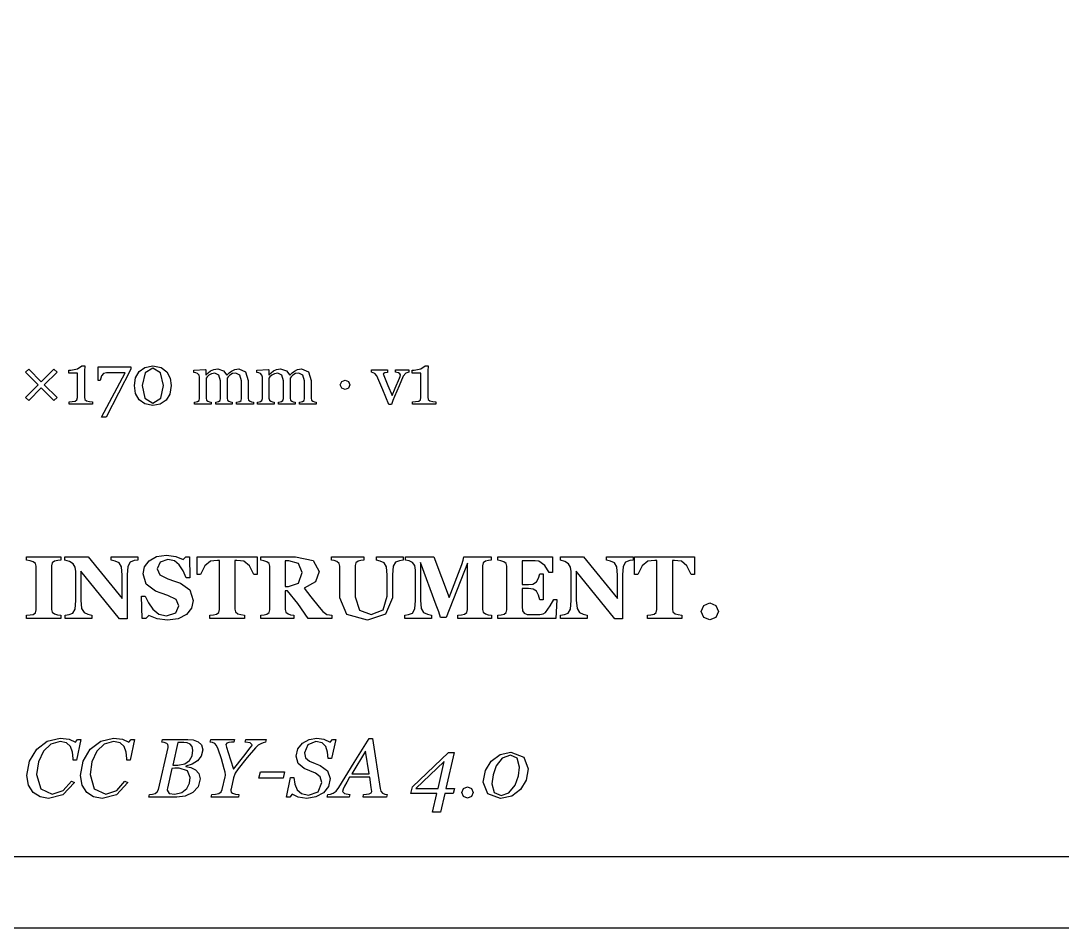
# Model space of a CAD drawing. Extents: x 0 to 118, y 2 to 170.
# Drawn here: x 74.77 to 96.63, y 1.5 to 20.55 of the extents above; entities that cross this region are included whole.
import ezdxf

# ---------------------------------------------------------------- set-up
doc = ezdxf.new("R2010")
doc.units = 0

msp = doc.modelspace()

# ---------------------------------------------------------------- linework, layer by layer
at = {"layer": 'Layer 1', "color": 7}
for points in [[(1.5, 168.5), (118.5, 168.5), (118.5, 1.5), (1.5, 1.5), (1.5, 168.5)], [(3, 167), (117, 167), (117, 3), (3, 3), (3, 167)], [(75.526978, 12.645752), (75.461793, 12.580567), (75.197388, 12.846435), (74.93225, 12.579835), (74.867798, 12.64502), (75.1344, 12.910157), (74.867798, 13.17456), (74.932983, 13.239012), (75.197388, 12.973877), (75.462525, 13.239745), (75.526978, 13.175293), (75.260375, 12.910158), (75.526978, 12.645752)], [(76.272582, 12.5), (75.77893, 12.5), (75.77893, 12.552002), (75.847045, 12.557852), (75.9115, 12.568103), (75.945923, 12.591528), (75.958373, 12.641333), (75.958373, 13.155493), (75.775998, 13.155493), (75.775998, 13.217015), (75.816283, 13.217015), (75.95764, 13.246313), (76.047728, 13.3093), (76.108518, 13.3093), (76.104118, 13.197973), (76.101867, 13.083715), (76.101867, 12.64939), (76.112842, 12.603248), (76.145803, 12.57395), (76.208057, 12.5593), (76.27251, 12.551975), (76.272582, 12.5)], [(77.078248, 13.238282), (76.55603, 12.232665), (76.464478, 12.232665), (76.955933, 13.162843), (76.66809, 13.162843), (76.568483, 13.161343), (76.502562, 13.147418), (76.461547, 13.098345), (76.434447, 12.998738), (76.38977, 12.998738), (76.38977, 13.285845), (77.078247, 13.285845), (77.078248, 13.238282)], [(77.830445, 13.184082), (77.900025, 13.051513), (77.92345, 12.89331), (77.894885, 12.7146), (77.816515, 12.584228), (77.694935, 12.503663), (77.538195, 12.476563), (77.369737, 12.508058), (77.249623, 12.594483), (77.177113, 12.727783), (77.153688, 12.89331), (77.176388, 13.05371), (77.248897, 13.18628), (77.369745, 13.276368), (77.538935, 13.309325), (77.711055, 13.275635), (77.83044, 13.184083), (77.830445, 13.184082)], [(77.761597, 12.89331), (77.701538, 13.163575), (77.539672, 13.259522), (77.37561, 13.163575), (77.315552, 12.89331), (77.37268, 12.62671), (77.538207, 12.526367), (77.703735, 12.62671), (77.761597, 12.89331), (77.761597, 12.89331)], [(79.650513, 12.5), (79.298218, 12.5), (79.298218, 12.54834), (79.33191, 12.551265), (79.36267, 12.557115), (79.3927, 12.579815), (79.40295, 12.623028), (79.40295, 12.99583), (79.367793, 13.113018), (79.281368, 13.154765), (79.213985, 13.14379), (79.156123, 13.113028), (79.120235, 13.07787), (79.098985, 13.04711), (79.098985, 12.63036), (79.10776, 12.58788), (79.13779, 12.56298), (79.16782, 12.55273), (79.203708, 12.54833), (79.203708, 12.5), (78.858738, 12.5), (78.858738, 12.54834), (78.890963, 12.551265), (78.92026, 12.557115), (78.95029, 12.579815), (78.96054, 12.623028), (78.96054, 12.99583), (78.925382, 13.113018), (78.838957, 13.154765), (78.771575, 13.14304), (78.713712, 13.112278), (78.677825, 13.075655), (78.65585, 13.045628), (78.65585, 12.631808), (78.6661, 12.59006), (78.696862, 12.564425), (78.728355, 12.55345), (78.764245, 12.548325), (78.764245, 12.5), (78.413415, 12.5), (78.413415, 12.54834), (78.447837, 12.551265), (78.479332, 12.557115), (78.509362, 12.579815), (78.519612, 12.623028), (78.519612, 13.072002), (78.508637, 13.11375), (78.47934, 13.145975), (78.444917, 13.1599), (78.402435, 13.167225), (78.402435, 13.214833), (78.644135, 13.230933), (78.654385, 13.220683), (78.654385, 13.117413), (78.65951, 13.117413), (78.704187, 13.160625), (78.75326, 13.200907), (78.816982, 13.230205), (78.900477, 13.24193), (79.021327, 13.203845), (79.093837, 13.113025), (79.13998, 13.157703), (79.193447, 13.19945), (79.258632, 13.230213), (79.34286, 13.241938), (79.48788, 13.18188), (79.541347, 12.99731), (79.541347, 12.630365), (79.550122, 12.587885), (79.580152, 12.562985), (79.613112, 12.552735), (79.650465, 12.548335), (79.650513, 12.5)], [(80.971803, 12.5), (80.619508, 12.5), (80.619508, 12.54834), (80.653198, 12.551265), (80.68396, 12.557115), (80.71399, 12.579815), (80.72424, 12.623028), (80.72424, 12.99583), (80.689085, 13.113018), (80.602657, 13.154765), (80.535275, 13.14379), (80.477415, 13.113028), (80.441525, 13.07787), (80.420275, 13.04711), (80.420275, 12.63036), (80.429075, 12.58788), (80.459105, 12.56298), (80.489132, 12.55273), (80.525022, 12.54833), (80.525022, 12.5), (80.18005, 12.5), (80.18005, 12.54834), (80.212277, 12.551265), (80.241575, 12.557115), (80.271605, 12.579815), (80.281855, 12.623028), (80.281855, 12.99583), (80.2467, 13.113018), (80.160272, 13.154765), (80.09289, 13.14304), (80.03503, 13.112278), (79.99914, 13.075655), (79.977165, 13.045628), (79.977165, 12.631808), (79.987415, 12.59006), (80.018175, 12.564425), (80.04967, 12.55345), (80.08556, 12.548325), (80.08556, 12.5), (79.734728, 12.5), (79.734728, 12.54834), (79.769153, 12.551265), (79.800648, 12.557115), (79.830675, 12.579815), (79.840925, 12.623028), (79.840925, 13.072002), (79.82995, 13.11375), (79.800655, 13.145975), (79.76623, 13.1599), (79.72375, 13.167225), (79.72375, 13.214833), (79.96545, 13.230933), (79.9757, 13.220683), (79.9757, 13.117413), (79.980825, 13.117413), (80.025503, 13.160625), (80.074575, 13.200907), (80.138295, 13.230205), (80.221793, 13.24193), (80.342643, 13.203845), (80.41515, 13.113025), (80.461293, 13.157703), (80.51476, 13.19945), (80.579945, 13.230213), (80.664175, 13.241938), (80.809195, 13.18188), (80.86266, 12.99731), (80.86266, 12.630365), (80.87146, 12.587885), (80.90149, 12.562985), (80.934448, 12.552735), (80.971803, 12.548335), (80.971803, 12.5)], [(82.911988, 13.17749), (82.849, 13.153315), (82.798462, 13.090328), (82.709108, 12.88525), (82.61316, 12.66186), (82.581665, 12.582028), (82.551635, 12.493403), (82.494507, 12.493403), (82.366332, 12.80688), (82.24475, 13.097653), (82.197142, 13.149653), (82.131957, 13.173828), (82.131957, 13.222168), (82.465942, 13.222168), (82.465942, 13.170898), (82.41101, 13.161373), (82.378052, 13.138673), (82.381727, 13.126948), (82.389052, 13.106448), (82.474015, 12.897708), (82.56337, 12.681643), (82.629287, 12.838383), (82.715712, 13.047855), (82.729637, 13.084475), (82.736238, 13.119633), (82.723788, 13.141608), (82.695222, 13.159183), (82.662265, 13.170158), (82.635897, 13.175283), (82.635897, 13.222158), (82.91202, 13.222158), (82.911988, 13.17749)], [(83.483277, 12.5), (82.989625, 12.5), (82.989625, 12.552002), (83.05774, 12.557852), (83.122193, 12.568103), (83.156615, 12.591528), (83.169065, 12.641333), (83.169065, 13.155493), (82.986693, 13.155493), (82.986693, 13.217015), (83.026975, 13.217015), (83.168333, 13.246313), (83.25842, 13.3093), (83.319213, 13.3093), (83.314813, 13.197973), (83.312563, 13.083715), (83.312563, 12.64939), (83.323538, 12.603248), (83.356498, 12.57395), (83.418753, 12.5593), (83.483208, 12.551975), (83.483277, 12.5)], [(81.676393, 12.909425), (81.646363, 12.839112), (81.57605, 12.810548), (81.505005, 12.839112), (81.475708, 12.909425), (81.505005, 12.979737), (81.57605, 13.009765), (81.646363, 12.979737), (81.676393, 12.909425), (81.676393, 12.909425)], [(75.6102, 8), (74.88968, 8), (74.88968, 8.07141), (74.962005, 8.07691), (75.02884, 8.087885), (75.074615, 8.12359), (75.08744, 8.18127), (75.08744, 9.10229), (75.07554, 9.157223), (75.02885, 9.195673), (74.963848, 9.213998), (74.88969, 9.227723), (74.88969, 9.299133), (75.61021, 9.299133), (75.61021, 9.227723), (75.541545, 9.219473), (75.471965, 9.205748), (75.424358, 9.16821), (75.412458, 9.111448), (75.412458, 8.191343), (75.424358, 8.13458), (75.471965, 8.097043), (75.535135, 8.080568), (75.61021, 8.071417), (75.6102, 8)], [(77.223358, 9.227722), (77.150115, 9.217647), (77.064058, 9.18194), (77.015533, 9.096798), (77.001808, 8.921015), (77.001808, 7.99267), (76.838845, 7.99267), (76.029518, 8.997005), (76.029518, 8.387262), (76.044168, 8.214227), (76.093605, 8.12817), (76.17234, 8.092462), (76.2584, 8.071412), (76.2584, 8), (75.699928, 8), (75.699928, 8.07141), (75.78141, 8.084235), (75.85923, 8.117195), (75.907753, 8.196845), (75.921478, 8.377205), (75.921478, 8.99244), (75.906828, 9.078497), (75.862883, 9.148995), (75.788725, 9.197517), (75.694425, 9.225897), (75.694425, 9.29914), (76.183318, 9.29914), (76.893765, 8.420235), (76.893765, 8.911872), (76.87819, 9.085822), (76.82875, 9.170967), (76.750015, 9.206672), (76.665788, 9.227722), (76.665788, 9.299132), (77.223343, 9.299132), (77.223358, 9.227722)], [(77.84958, 7.96521), (77.627105, 7.994507), (77.453155, 8.064087), (77.389985, 8), (77.312165, 8), (77.300265, 8.469665), (77.379, 8.469665), (77.44675, 8.328675), (77.541965, 8.195922), (77.666475, 8.09613), (77.828525, 8.057677), (78.018955, 8.118102), (78.085787, 8.271912), (78.029025, 8.39917), (77.855075, 8.488892), (77.713167, 8.534667), (77.592317, 8.577697), (77.39731, 8.726927), (77.33414, 8.943907), (77.367097, 9.089477), (77.46323, 9.21582), (77.617952, 9.300965), (77.82303, 9.333922), (78.025362, 9.30371), (78.173677, 9.244202), (78.229525, 9.299132), (78.309175, 9.299132), (78.3165, 8.856017), (78.237765, 8.856017), (78.172762, 9.001587), (78.094942, 9.126097), (77.991487, 9.210327), (77.85416, 9.24237), (77.69211, 9.186522), (77.629855, 9.04828), (77.68387, 8.92102), (77.85416, 8.834045), (77.992402, 8.78827), (78.11783, 8.744322), (78.319247, 8.602417), (78.388827, 8.379027), (78.34946, 8.216065), (78.243257, 8.085145), (78.073885, 7.996337), (77.849583, 7.96521), (77.84958, 7.96521)], [(79.729157, 8.92743), (79.65866, 8.92743), (79.567107, 9.105957), (79.451752, 9.208495), (79.379425, 9.214895), (79.305267, 9.217645), (79.262237, 9.217645), (79.262237, 8.198663), (79.274137, 8.140068), (79.32083, 8.1007), (79.38583, 8.0833), (79.46182, 8.0714), (79.46182, 8), (78.737638, 8), (78.737638, 8.07141), (78.811795, 8.078735), (78.877713, 8.09156), (78.92532, 8.130927), (78.93722, 8.189522), (78.93722, 9.21766), (78.89419, 9.21766), (78.820032, 9.21491), (78.747705, 9.20851), (78.631435, 9.105972), (78.540797, 8.927445), (78.470303, 8.927445), (78.470303, 9.299147), (79.729152, 9.299147), (79.729157, 8.92743)], [(81.295625, 8), (80.797578, 8), (80.582428, 8.314943), (80.370025, 8.585938), (80.319673, 8.585938), (80.319673, 8.191345), (80.331573, 8.135498), (80.37918, 8.097045), (80.433198, 8.08147), (80.497285, 8.071395), (80.497285, 8), (79.80423, 8), (79.80423, 8.07141), (79.87381, 8.078735), (79.936065, 8.09156), (79.982758, 8.128182), (79.994658, 8.18586), (79.994658, 9.102302), (79.984583, 9.157235), (79.93606, 9.195685), (79.86648, 9.215835), (79.804225, 9.227735), (79.804225, 9.299145), (80.532985, 9.299145), (80.903773, 9.222242), (81.031033, 8.991527), (80.952295, 8.771802), (80.71426, 8.642712), (80.858913, 8.455945), (81.031948, 8.238965), (81.10885, 8.151075), (81.195828, 8.087902), (81.248928, 8.076927), (81.29562, 8.071427), (81.295625, 8)], [(80.67215, 8.965882), (80.598907, 9.155395), (80.391998, 9.21582), (80.319672, 9.21582), (80.319672, 8.671998), (80.389252, 8.671998), (80.597993, 8.742492), (80.67215, 8.965882), (80.67215, 8.965882)], [(82.795258, 9.227722), (82.718353, 9.214898), (82.63504, 9.181938), (82.585603, 9.09954), (82.571878, 8.921012), (82.571878, 8.437615), (82.427223, 8.094292), (82.044533, 7.964287), (81.61515, 8.089715), (81.463173, 8.439445), (81.463173, 9.104117), (81.450348, 9.15905), (81.403655, 9.20025), (81.345062, 9.219475), (81.2883, 9.22955), (81.2883, 9.29913), (81.969452, 9.29913), (81.969452, 9.22955), (81.909942, 9.222225), (81.848602, 9.207575), (81.80191, 9.170955), (81.79001, 9.113277), (81.79001, 8.457757), (81.875155, 8.176692), (82.122347, 8.0888), (82.372287, 8.185847), (82.462922, 8.471492), (82.462922, 8.91186), (82.446447, 9.086725), (82.397922, 9.170955), (82.31461, 9.207575), (82.232212, 9.227725), (82.232212, 9.299135), (82.795262, 9.299135), (82.795258, 9.227722)], [(84.64737, 8), (83.94333, 8), (83.94333, 8.07141), (84.019317, 8.08056), (84.081572, 8.094285), (84.130097, 8.13182), (84.144747, 8.192245), (84.144747, 9.162705), (83.69797, 8.021042), (83.582612, 8.021042), (83.541415, 8.140975), (83.48923, 8.284715), (83.160555, 9.177353), (83.160555, 8.387253), (83.175205, 8.214218), (83.224642, 8.12816), (83.306125, 8.091538), (83.389437, 8.071388), (83.389437, 8), (82.830965, 8), (82.830965, 8.07141), (82.905123, 8.08331), (82.990268, 8.117185), (83.039705, 8.203245), (83.05253, 8.377195), (83.05253, 9.02081), (83.03788, 9.117857), (82.993935, 9.180112), (82.918863, 9.216732), (82.841043, 9.227707), (82.841043, 9.299117), (83.43888, 9.299117), (83.759315, 8.44127), (84.029395, 9.137985), (84.055945, 9.229537), (84.06967, 9.299117), (84.645535, 9.299117), (84.645535, 9.227708), (84.584195, 9.220382), (84.522855, 9.205733), (84.475247, 9.168195), (84.464272, 9.111433), (84.464272, 8.191327), (84.475247, 8.13548), (84.522855, 8.097027), (84.582365, 8.081452), (84.647367, 8.071377), (84.64737, 8)], [(85.93277, 8.967713), (85.86319, 8.967713), (85.771637, 9.11786), (85.642547, 9.20758), (85.565642, 9.214905), (85.485077, 9.216655), (85.296477, 9.216655), (85.296477, 8.714947), (85.430145, 8.714947), (85.521698, 8.726847), (85.59677, 8.772625), (85.638885, 8.846783), (85.667268, 8.93925), (85.736848, 8.93925), (85.736848, 8.39726), (85.667268, 8.39726), (85.638885, 8.49339), (85.59677, 8.573955), (85.52536, 8.618818), (85.430145, 8.631642), (85.296478, 8.631642), (85.296478, 8.25719), (85.304728, 8.163808), (85.337688, 8.111623), (85.399943, 8.088723), (85.50889, 8.083223), (85.585795, 8.084223), (85.66453, 8.089723), (85.735942, 8.103448), (85.786295, 8.129998), (85.885172, 8.26641), (85.9575, 8.404655), (86.024332, 8.404655), (85.999602, 8), (84.781037, 8), (84.781037, 8.07141), (84.850617, 8.078735), (84.912872, 8.09156), (84.959565, 8.128182), (84.971465, 8.18586), (84.971465, 9.102302), (84.96139, 9.156317), (84.912867, 9.195685), (84.846035, 9.215835), (84.781032, 9.227735), (84.781032, 9.299145), (85.932765, 9.299145), (85.93277, 8.967713)], [(87.62558, 9.227722), (87.552337, 9.217647), (87.466277, 9.18194), (87.417755, 9.096798), (87.40403, 8.921015), (87.40403, 7.99267), (87.241065, 7.99267), (86.43174, 8.997005), (86.43174, 8.387262), (86.44639, 8.214227), (86.49583, 8.12817), (86.574565, 8.092462), (86.660625, 8.071412), (86.660625, 8), (86.102152, 8), (86.102152, 8.07141), (86.183635, 8.084235), (86.261455, 8.117195), (86.309978, 8.196845), (86.323702, 8.377205), (86.323702, 8.99244), (86.309052, 9.078497), (86.265105, 9.148995), (86.190947, 9.197517), (86.09665, 9.225897), (86.09665, 9.29914), (86.58554, 9.29914), (87.29599, 8.420235), (87.29599, 8.911872), (87.280415, 9.085822), (87.230977, 9.170967), (87.152242, 9.206672), (87.068012, 9.227722), (87.068012, 9.299132), (87.62557, 9.299132), (87.62558, 9.227722)], [(88.914642, 8.92743), (88.844147, 8.92743), (88.752595, 9.105957), (88.637237, 9.208495), (88.56491, 9.214895), (88.490752, 9.217645), (88.447722, 9.217645), (88.447722, 8.198663), (88.459622, 8.140068), (88.506315, 8.1007), (88.571317, 8.0833), (88.647305, 8.0714), (88.647305, 8), (87.923122, 8), (87.923122, 8.07141), (87.997282, 8.078735), (88.0632, 8.09156), (88.110807, 8.130927), (88.122707, 8.189522), (88.122707, 9.21766), (88.07968, 9.21766), (88.00552, 9.21491), (87.933195, 9.20851), (87.816922, 9.105972), (87.726285, 8.927445), (87.65579, 8.927445), (87.65579, 9.299147), (88.91464, 9.299147), (88.914642, 8.92743)], [(89.415435, 8.151977), (89.36142, 8.02655), (89.235077, 7.97345), (89.106902, 8.025635), (89.053802, 8.151977), (89.106902, 8.27832), (89.235077, 8.332337), (89.36142, 8.27832), (89.415435, 8.151977), (89.415435, 8.151977)], [(75.348388, 4.22195), (75.172363, 4.25442), (75.027955, 4.349267), (74.929688, 4.502222), (74.894653, 4.704737), (74.94934, 5.006372), (75.099733, 5.25674), (75.321045, 5.426782), (75.59192, 5.49087), (75.779053, 5.466095), (75.912353, 5.404572), (75.960205, 5.462677), (76.028565, 5.462677), (75.93628, 5.030305), (75.86621, 5.030305), (75.86621, 5.064482), (75.85511, 5.197785), (75.812385, 5.31314), (75.72779, 5.391755), (75.591928, 5.421662), (75.396248, 5.365265), (75.24073, 5.216582), (75.136483, 4.99356), (75.097175, 4.72354), (75.186043, 4.427887), (75.426155, 4.315095), (75.656868, 4.389435), (75.829475, 4.588532), (75.890998, 4.55606), (75.650888, 4.29715), (75.348395, 4.221955), (75.348388, 4.22195)], [(76.472045, 4.22195), (76.29602, 4.25442), (76.151613, 4.349267), (76.053345, 4.502222), (76.01831, 4.704737), (76.072998, 5.006372), (76.223388, 5.25674), (76.444703, 5.426782), (76.715575, 5.49087), (76.90271, 5.466095), (77.03601, 5.404572), (77.083863, 5.462677), (77.152223, 5.462677), (77.059938, 5.030305), (76.989868, 5.030305), (76.989868, 5.064482), (76.978768, 5.197785), (76.936043, 5.31314), (76.851448, 5.391755), (76.715583, 5.421662), (76.519905, 5.365265), (76.364388, 5.216582), (76.26014, 4.99356), (76.220833, 4.72354), (76.3097, 4.427887), (76.549813, 4.315095), (76.780525, 4.389435), (76.953133, 4.588532), (77.014655, 4.55606), (76.774543, 4.29715), (76.472053, 4.221955), (76.472045, 4.22195)], [(80.775268, 4.225367), (80.590698, 4.251002), (80.46338, 4.31167), (80.414673, 4.249292), (80.346313, 4.249292), (80.430053, 4.664575), (80.499268, 4.664575), (80.518918, 4.525295), (80.571043, 4.408227), (80.664183, 4.324487), (80.806028, 4.295435), (81.010253, 4.365505), (81.087155, 4.55862), (81.054685, 4.675685), (80.957273, 4.755152), (80.83508, 4.80215), (80.71716, 4.85171), (80.59326, 4.956812), (80.546263, 5.11233), (80.58215, 5.263575), (80.678708, 5.383205), (80.818845, 5.460962), (80.982908, 5.490015), (81.126463, 5.472065), (81.26318, 5.40456), (81.310178, 5.462665), (81.378538, 5.462665), (81.292235, 5.060197), (81.22302, 5.060197), (81.209345, 5.196062), (81.173458, 5.312275), (81.094843, 5.390887), (80.960688, 5.41994), (80.7915, 5.349872), (80.72314, 5.184955), (80.747915, 5.077287), (80.826528, 5.006365), (80.944448, 4.95595), (81.055533, 4.912372), (81.208485, 4.801287), (81.264028, 4.642352), (81.224723, 4.473162), (81.11962, 4.34157), (80.964103, 4.255267), (80.775258, 4.22536), (80.775268, 4.225367)], [(78.487793, 5.41482), (78.56128, 5.34646), (78.587768, 5.248195), (78.557008, 5.111475), (78.476685, 5.012355), (78.362183, 4.943995), (78.23401, 4.904687), (78.23401, 4.896987), (78.336548, 4.873062), (78.43225, 4.82692), (78.505738, 4.74916), (78.53479, 4.637222), (78.489503, 4.466325), (78.37671, 4.346695), (78.218628, 4.27321), (78.04602, 4.25), (77.453857, 4.25), (77.467533, 4.306398), (77.529055, 4.313222), (77.588015, 4.326898), (77.633302, 4.359367), (77.656378, 4.410637), (77.858893, 5.290765), (77.861468, 5.30699), (77.863218, 5.32409), (77.855518, 5.35485), (77.830742, 5.377925), (77.777765, 5.397575), (77.726495, 5.406125), (77.74017, 5.462522), (78.275083, 5.462522), (78.387875, 5.451422), (78.48785, 5.41468), (78.487793, 5.41482)], [(78.30664, 5.0209), (78.363893, 5.12002), (78.381843, 5.23965), (78.365618, 5.316555), (78.321185, 5.36697), (78.258808, 5.391745), (78.18703, 5.399445), (78.123798, 5.397695), (78.065693, 5.395945), (77.95717, 4.924265), (78.063983, 4.924265), (78.208393, 4.950752), (78.306658, 5.020822), (78.30664, 5.0209)], [(79.919068, 5.462672), (79.905393, 5.406275), (79.857543, 5.395175), (79.806273, 5.373825), (79.753293, 5.342207), (79.694333, 5.284102), (79.521725, 5.084152), (79.33032, 4.844895), (79.267943, 4.756027), (79.23547, 4.65947), (79.181638, 4.42363), (79.179088, 4.408255), (79.178338, 4.39373), (79.186038, 4.35784), (79.21509, 4.333065), (79.277468, 4.315965), (79.347538, 4.306565), (79.334595, 4.25), (78.767212, 4.25), (78.780038, 4.306398), (78.852668, 4.312373), (78.922738, 4.325198), (78.973153, 4.360232), (78.997078, 4.41492), (79.0586, 4.680667), (79.063725, 4.706302), (79.0663, 4.721677), (79.0586, 4.774655), (79.0398, 4.844725), (78.977423, 5.055782), (78.91248, 5.260863), (78.879155, 5.333493), (78.838995, 5.377927), (78.79456, 5.397578), (78.745, 5.406128), (78.758675, 5.462525), (79.25599, 5.462525), (79.242315, 5.406128), (79.1919, 5.403553), (79.136358, 5.398428), (79.092778, 5.384753), (79.073978, 5.359978), (79.085078, 5.303583), (79.120113, 5.185663), (79.167963, 5.031853), (79.230343, 4.838738), (79.45251, 5.11303), (79.584955, 5.284783), (79.616573, 5.33178), (79.621698, 5.35058), (79.579828, 5.391598), (79.474725, 5.406123), (79.4884, 5.46252), (79.919068, 5.462672)], [(82.083495, 4.742335), (82.007448, 5.215722), (81.71692, 4.742335), (82.083495, 4.742335)], [(83.873657, 4.43457), (83.848022, 4.326905), (83.66858, 4.326905), (83.578858, 3.93811), (83.414795, 3.93811), (83.504518, 4.326905), (82.955078, 4.326905), (82.989258, 4.46704), (83.747193, 5.189087), (83.867675, 5.189087), (83.69336, 4.43457), (83.873657, 4.43457)], [(85.421997, 4.84558), (85.377562, 4.60974), (85.257935, 4.412352), (85.075072, 4.273072), (84.840942, 4.222657), (84.573487, 4.320922), (84.476927, 4.567017), (84.521362, 4.808837), (84.646117, 5.009642), (84.830687, 5.144652), (85.057982, 5.194215), (85.327147, 5.09253), (85.421997, 4.84558), (85.421997, 4.84558)], [(85.23999, 4.884032), (85.187865, 5.06775), (85.04602, 5.130127), (84.87683, 5.072022), (84.750365, 4.911377), (84.682007, 4.718262), (84.658932, 4.530272), (84.708492, 4.35083), (84.854612, 4.286742), (85.01782, 4.338867), (85.148557, 4.504637), (85.21777, 4.701172), (85.239995, 4.884032), (85.23999, 4.884032)], [(78.251098, 4.434717), (78.30664, 4.544947), (78.32544, 4.662867), (78.263915, 4.806422), (78.091308, 4.858545), (77.999023, 4.856795), (77.940918, 4.855045), (77.84436, 4.4372), (77.840085, 4.414975), (77.839335, 4.395325), (77.884625, 4.33124), (77.99998, 4.31159), (78.149517, 4.346625), (78.2512, 4.434637), (78.251098, 4.434717)], [(83.65918, 4.998535), (83.064452, 4.43457), (83.529297, 4.43457), (83.65918, 4.998535)], [(80.307008, 4.779932), (80.276245, 4.65005), (79.766968, 4.65005), (79.79773, 4.779932), (80.307008, 4.779932)], [(84.26245, 4.348267), (84.227417, 4.266235), (84.145385, 4.23291), (84.0625, 4.266235), (84.02832, 4.348267), (84.0625, 4.430297), (84.145385, 4.465332), (84.227417, 4.430297), (84.26245, 4.348267), (84.26245, 4.348267)]]:
    msp.add_lwpolyline(points, dxfattribs=at)
msp.add_lwpolyline([(81.95276, 4.25), (81.965585, 4.306398), (82.02711, 4.313222), (82.082653, 4.324322), (82.121958, 4.342273), (82.135633, 4.371325), (82.125383, 4.455065), (82.09633, 4.671253), (81.670795, 4.671253), (81.61098, 4.567858), (81.562273, 4.478993), (81.532365, 4.417468), (81.51869, 4.373035), (81.563978, 4.327748), (81.677625, 4.306373), (81.664795, 4.25), (81.199097, 4.25), (81.211923, 4.306398), (81.270027, 4.315798), (81.328987, 4.338022), (81.386237, 4.379892), (81.446052, 4.455942), (81.769905, 4.977182), (82.08094, 5.479625), (82.1493, 5.479625), (82.310797, 4.429452), (82.327897, 4.37562), (82.363787, 4.33546), (82.40993, 4.31496), (82.4612, 4.30641), (82.448365, 4.25), (81.95276, 4.25)], close=True, dxfattribs=at)

doc.saveas('drawing.dxf')
